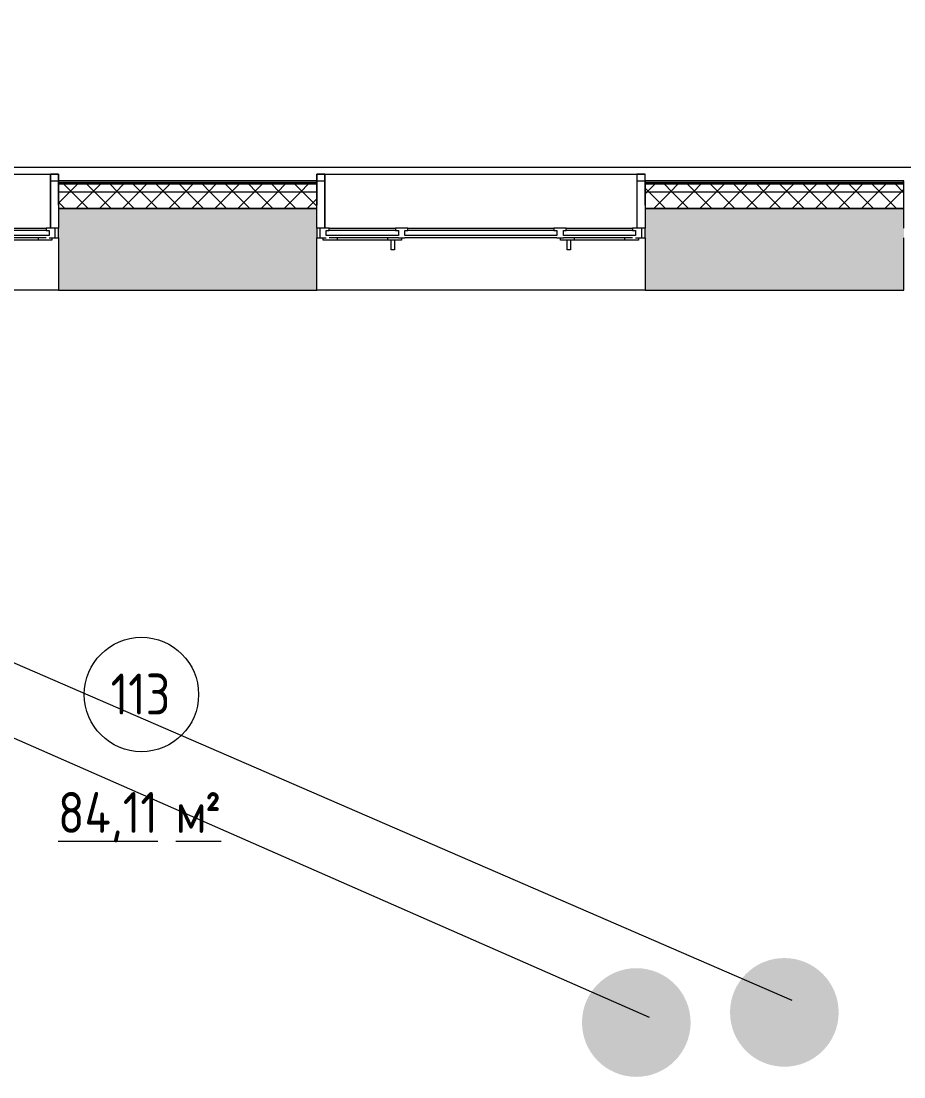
# Model space of a CAD drawing. Header units: millimetres. Extents: x -515342 to 330399, y -224905 to 507333.
# Drawn here: x -364958 to -359553, y -25007 to -18547 of the extents above; entities that cross this region are included whole.
import ezdxf

# ---------------------------------------------------------------- set-up
doc = ezdxf.new("R2010")
doc.units = ezdxf.units.MM
doc.layers.get('0').update_dxf_attribs({"lineweight": 0})
for name, color, linetype, lineweight in [('_ Окна', 7, 'Continuous', 0), ('Витраж', 7, 'Continuous', 0), ('Марки помещений', 7, 'Continuous', 0), ('Ограждение', 7, 'Continuous', 0), ('Окна', 7, 'Continuous', 0), ('Стены внутренние', 7, 'Continuous', 0), ('Стены наружные', 7, 'Continuous', 0), ('Стены несущие', 7, 'Continuous', 0), ('Стены отделка', 7, 'Continuous', 0), ('Стены штриховка', 7, 'Continuous', 0), ('экспертиза ДУ', 1, 'Continuous', 0)]:
    doc.layers.add(name, color=color, linetype=linetype, lineweight=lineweight)
doc.styles.add('GOST Common_1', font='', dxfattribs={"width": 0.9, "height": 250})
doc.styles.add('GOST Common_2', font='', dxfattribs={"width": 0.9, "height": 250})
doc.styles.get('GOST Common_1').set_extended_font_data('GOST Common')
doc.styles.get('GOST Common_2').set_extended_font_data('GOST Common')
pattern_1 = [(45, (0, 0), (-70.71068, 70.71068), []), (135, (0, 0), (-70.71068, -70.71068), [])]

# ---------------------------------------------------------------- blocks, each defined once
blk = doc.blocks.new('Окно_ПВХ_3Створки_1Фрамуга-верх - АР_Окно_ОП_1820_h_х1970_3ст2фр-в-9696728-О_АР_П_1_0_000_План 1 этажа')
at = {"layer": '_ Окна'}
for p, q in [((-929, 130), (-1005, 130)), ((-1005, 130), (-1005, 70)), ((-985, 70), (-985, 130)), ((-929, 116), (-929, 130)), ((-447, 130), (-523, 130)), ((-523, 130), (-523, 116)), ((-447, 116), (-447, 130)), ((523, 130), (447, 130)), ((447, 130), (447, 116)), ((523, 116), (523, 130)), ((929, 130), (929, 116)), ((1005, 130), (929, 130)), ((985, 70), (985, 130)), ((1005, 70), (1005, 130)), ((-1005, 70), (-947, 70)), ((-965, 56), (-965, 70)), ((-947, 84), (-947, 116)), ((-947, 116), (-929, 116)), ((-505, 84), (-947, 84)), ((-523, 116), (-929, 116)), ((-880, 70), (-880, 56)), ((-572, 70), (-572, 56)), ((-523, 116), (-505, 116)), ((-505, 116), (-505, 84)), ((-505, 70), (-465, 70)), ((-487, 70), (-487, 56)), ((-465, 84), (-465, 116)), ((-465, 116), (-447, 116)), ((465, 84), (-465, 84)), ((447, 116), (-447, 116)), ((447, 116), (465, 116)), ((465, 116), (465, 84)), ((465, 70), (505, 70)), ((487, 56), (487, 70)), ((505, 84), (505, 116)), ((505, 116), (523, 116)), ((947, 84), (505, 84)), ((929, 116), (523, 116)), ((572, 70), (572, 56)), ((880, 70), (880, 56)), ((929, 116), (947, 116)), ((947, 116), (947, 84)), ((947, 70), (1005, 70)), ((965, 70), (965, 56)), ((-880, 56), (-965, 56)), ((-487, 56), (-572, 56)), ((572, 56), (487, 56)), ((965, 56), (880, 56))]:
    blk.add_line(p, q, dxfattribs=at)
at = {"layer": 'Окна'}
for p, q in [((-929, 130), (-523, 130)), ((-447, 130), (447, 130)), ((523, 130), (929, 130)), ((-505, 70), (-929, 70)), ((465, 70), (-465, 70)), ((929, 70), (505, 70)), ((-572, 56), (-880, 56)), ((-548.5, -4), (-548.5, 56)), ((-528.5, 56), (-528.5, -4)), ((528.5, -4), (528.5, 56)), ((548.5, 56), (548.5, -4)), ((880, 56), (572, 56)), ((-528.5, -4), (-548.5, -4)), ((548.5, -4), (528.5, -4))]:
    blk.add_line(p, q, dxfattribs=at)
blk = doc.blocks.new('Прямоугольный импост - АР_Откос_Металлический_50х330 Белый Левый-9898761-О_АР_П_1_0_000_План 1 этажа')
at = {"layer": 'Витраж'}
blk.add_line((8064.1, 16115), (9974.1, 16115), dxfattribs=at)
blk = doc.blocks.new('Прямоугольный импост - АР_Откос_Металлический_50х330 Белый Левый-9898760-О_АР_П_1_0_000_План 1 этажа')
at = {"layer": 'Витраж', "lineweight": 18}
for p, q in [((0, 40), (-50, 40)), ((-50, 40), (-50, -290)), ((-49, -290), (-49, 39)), ((-49, 39), (-1, 39)), ((-1, 39), (-1, -150)), ((0, -150), (0, 40)), ((-1, -150), (0, -150))]:
    blk.add_line(p, q, dxfattribs=at)
blk = doc.blocks.new('Прямоугольный импост - АР_Откос_Металлический_50х330 Белый Правый-9899492-О_АР_П_1_0_000_План 1 этажа')
at = {"layer": 'Витраж', "lineweight": 18}
for p, q in [((-50, -290), (-50, 40)), ((-50, 40), (0, 40)), ((-1, 39), (-49, 39)), ((-49, 39), (-49, -290)), ((-1, -150), (-1, 39)), ((0, 40), (0, -150)), ((0, -150), (-1, -150))]:
    blk.add_line(p, q, dxfattribs=at)
blk = doc.blocks.new('Ограждение - Ограждение-10023331-О_АР_П_1_0_000_План 1 этажа')
at = {"layer": 'Ограждение'}
blk.add_line((7205, 16157), (17895, 16157), dxfattribs=at)
blk = doc.blocks.new('СД_Люблино_Фасады_rvt-1-О_АР_П_1_0_000_План 1 этажа')
at = {"layer": 'Стены внутренние'}
h = blk.add_hatch(dxfattribs=at)
h.set_pattern_fill('FP_1', color=256, style=0, pattern_type=2)
h.set_pattern_definition([(45, (0, 0), (-224.5064, 224.5064), []), (45, (224.5, 0), (-224.5064, 224.5064), [396.875, -79.375, 3.353, -76.022])])
h.paths.add_polyline_path([(95008.7, 15405), (95268.9, 15405), (95268.9, 15905), (93672.7, 15905), (93672.7, 15405), (94120.4, 15405)])
h.paths.add_polyline_path([(101935, 15405), (101935, 15905), (97278.9, 15905), (97278.9, 15405), (101435, 15405)])
h.paths.add_polyline_path([(91662.7, 15405), (91662.7, 15905), (90062.5, 15905), (90062.5, 15405), (91455.3, 15405)])
h.paths.add_polyline_path([(88052.5, 15405), (88052.5, 15905), (86472.6, 15905), (86472.6, 15405), (87902, 15405)])
h.paths.add_polyline_path([(83460.2, 15405), (84462.6, 15405), (84462.6, 15905), (82935.3, 15905), (82935.3, 15405)])
h.paths.add_polyline_path([(80925.3, 15405), (80925.3, 15905), (79340.3, 15905), (79340.3, 15405), (80795.2, 15405)])
h.paths.add_polyline_path([(72144.8, 15405), (73729.7, 15405), (73729.7, 15905), (72144.8, 15905), (72144.8, 15520.8)])
h.paths.add_polyline_path([(70134.8, 15405), (70134.8, 15905), (68493.6, 15905), (68493.6, 15405), (69731.3, 15405)])
h.paths.add_polyline_path([(76353.4, 15405), (77330.3, 15405), (77330.3, 15905), (75739.7, 15905), (75739.7, 15405)])
h.paths.add_polyline_path([(60500.1, 15405), (62868.6, 15405), (62868.6, 15905), (60500.1, 15905), (60500.1, 15725)])
h.paths.add_polyline_path([(64878.6, 15405), (66483.6, 15405), (66483.6, 15905), (64878.6, 15905), (64878.6, 15520.8)])
h.paths.add_polyline_path([(58090.1, 15405), (58090.1, 15905), (56894.2, 15905), (56894.2, 15405), (57698.2, 15405)])
h.paths.add_polyline_path([(51650.9, 15405), (54484.2, 15405), (54484.2, 15905), (51650.9, 15905)])
h.paths.add_polyline_path([(49990.9, 15405), (49990.9, 15905), (47243.8, 15905), (47243.8, 15405), (49703, 15405)])
h.paths.add_polyline_path([(40819.6, 15405), (41213.8, 15405), (41213.8, 15905), (38819.5, 15905), (38819.5, 15405), (39931.2, 15405)])
h.paths.add_polyline_path([(44833.8, 15405), (44833.8, 15905), (43623.8, 15905), (43623.8, 15405), (44430.3, 15405)])
h.paths.add_polyline_path([(36809.5, 15405), (36809.5, 15905), (35219.5, 15905), (35219.5, 15405), (36406, 15405)])
h.paths.add_polyline_path([(29609.5, 15405), (29609.5, 15905), (28023.1, 15905), (28023.1, 15405), (29271.1, 15405)])
h.paths.add_polyline_path([(31619.5, 15405), (33209.5, 15405), (33209.5, 15905), (31619.5, 15905), (31619.5, 15520.8)])
h.paths.add_polyline_path([(17210.3, 15405), (18800.9, 15405), (18800.9, 15905), (17210.3, 15905), (17210.3, 15725)])
h.paths.add_polyline_path([(20810.9, 15405), (22415.8, 15405), (22415.8, 15905), (20810.9, 15905), (20810.9, 15725)])
h.paths.add_polyline_path([(15200.3, 15405), (15200.3, 15905), (13615.3, 15905), (13615.3, 15405), (15057.5, 15405)])
h.paths.add_polyline_path([(24425.8, 15405), (26013.1, 15405), (26013.1, 15905), (24425.8, 15905), (24425.8, 15520.8)])
h.paths.add_polyline_path([(10024.1, 15405), (11605.3, 15405), (11605.3, 15905), (10024.1, 15905), (10024.1, 15725)])
h.paths.add_polyline_path([(6409.2, 15405), (8014.1, 15405), (8014.1, 15905), (6409.2, 15905), (6409.2, 15725)])
h.paths.add_polyline_path([(4399.2, 15405), (4399.2, 15905), (2875, 15905), (2875, 15405), (4397.3, 15405)])
h.paths.add_polyline_path([(1325, 15405), (1325, 15905), (-305, 15905), (-305, 15405), (843.9, 15405)])
at = {"layer": 'Стены наружные'}
h = blk.add_hatch(dxfattribs=at)
h.set_pattern_fill('FP_10', color=256, style=0, pattern_type=2)
h.set_pattern_definition(pattern_1)
h.paths.add_polyline_path([(102085, 16005), (102085, 16055), (97278.9, 16055), (97278.9, 16005), (102035, 16005)])
h.paths.add_polyline_path([(95268.9, 16005), (95268.9, 16055), (93672.7, 16055), (93672.7, 16005), (95008.7, 16005)])
h.paths.add_polyline_path([(83460.2, 16005), (84462.6, 16005), (84462.6, 16055), (82935.3, 16055), (82935.3, 16005)])
h.paths.add_polyline_path([(86472.6, 16005), (88052.5, 16005), (88052.5, 16055), (86472.6, 16055)])
h.paths.add_polyline_path([(80925.3, 16005), (80925.3, 16055), (79340.3, 16055), (79340.3, 16005), (80795.2, 16005)])
h.paths.add_polyline_path([(90062.5, 16005), (91662.7, 16005), (91662.7, 16055), (90062.5, 16055)])
h.paths.add_polyline_path([(77330.3, 16005), (77330.3, 16055), (75739.7, 16055), (75739.7, 16005), (77241.8, 16005)])
h.paths.add_polyline_path([(51650.9, 16005), (54484.2, 16005), (54484.2, 16055), (51650.9, 16055)])
h.paths.add_polyline_path([(70134.8, 16005), (70134.8, 16055), (68493.6, 16055), (68493.6, 16005), (69246.7, 16005)])
h.paths.add_polyline_path([(61251.5, 16005), (62868.6, 16005), (62868.6, 16055), (60500.1, 16055), (60500.1, 16005)])
h.paths.add_polyline_path([(72144.8, 16005), (73729.7, 16005), (73729.7, 16055), (72144.8, 16055)])
h.paths.add_polyline_path([(57698.2, 16005), (58090.1, 16005), (58090.1, 16055), (56894.2, 16055), (56894.2, 16005)])
h.paths.add_polyline_path([(66483.6, 16005), (66483.6, 16055), (64878.6, 16055), (64878.6, 16005), (65693.3, 16005)])
h.paths.add_polyline_path([(49990.9, 16005), (49990.9, 16055), (47243.8, 16055), (47243.8, 16005), (49703, 16005)])
h.paths.add_polyline_path([(36377.8, 16005), (36809.5, 16005), (36809.5, 16055), (35219.5, 16055), (35219.5, 16005), (35489.5, 16005)])
h.paths.add_polyline_path([(39042.9, 16005), (41213.8, 16005), (41213.8, 16055), (38819.5, 16055), (38819.5, 16005)])
h.paths.add_polyline_path([(44373, 16005), (44833.8, 16005), (44833.8, 16055), (43623.8, 16055), (43623.8, 16005)])
h.paths.add_polyline_path([(29271.1, 16005), (29609.5, 16005), (29609.5, 16055), (28023.1, 16055), (28023.1, 16005), (28382.7, 16005)])
h.paths.add_polyline_path([(24425.8, 16005), (26013.1, 16005), (26013.1, 16055), (24425.8, 16055)])
h.paths.add_polyline_path([(33209.5, 16005), (33209.5, 16055), (31619.5, 16055), (31619.5, 16005), (32824.4, 16005)])
h.paths.add_polyline_path([(11605.3, 16005), (11605.3, 16055), (10024.1, 16055), (10024.1, 16005), (11504.1, 16005)])
h.paths.add_polyline_path([(20810.9, 16005), (22415.8, 16005), (22415.8, 16055), (20810.9, 16055)])
h.paths.add_polyline_path([(18610.9, 16005), (18800.9, 16005), (18800.9, 16055), (17210.3, 16055), (17210.3, 16005), (17722.5, 16005)])
h.paths.add_polyline_path([(15200.3, 16005), (15200.3, 16055), (13615.3, 16055), (13615.3, 16005), (15057.5, 16005)])
h.paths.add_polyline_path([(8014.1, 16005), (8014.1, 16055), (6409.2, 16055), (6409.2, 16005), (7950.7, 16005)])
h.paths.add_polyline_path([(397.7, 16005), (397.7, 16055), (-405, 16055), (-405, 16005), (-44.4, 16005)])
h.paths.add_polyline_path([(4399.2, 16005), (4399.2, 16055), (3897.7, 16055), (3897.7, 16005), (4397.3, 16005)])
h = blk.add_hatch(dxfattribs=at)
h.set_pattern_fill('FP_10', color=256, style=0, pattern_type=2)
h.set_pattern_definition(pattern_1)
h.paths.add_polyline_path([(93672.7, 15905), (95268.9, 15905), (95268.9, 16005), (93672.7, 16005)])
h.paths.add_polyline_path([(102035, 15905), (102035, 16005), (97278.9, 16005), (97278.9, 15905), (101935, 15905)])
h.paths.add_polyline_path([(84348.6, 15905), (84462.6, 15905), (84462.6, 16005), (82935.3, 16005), (82935.3, 15905), (83460.2, 15905)])
h.paths.add_polyline_path([(87013.6, 15905), (88052.5, 15905), (88052.5, 16005), (86472.6, 16005), (86472.6, 15905)])
h.paths.add_polyline_path([(90062.5, 15905), (91662.7, 15905), (91662.7, 16005), (90062.5, 16005)])
h.paths.add_polyline_path([(73688.4, 15905), (73729.7, 15905), (73729.7, 16005), (72144.8, 16005), (72144.8, 15905), (72800.1, 15905)])
h.paths.add_polyline_path([(75739.7, 15905), (77330.3, 15905), (77330.3, 16005), (75739.7, 16005)])
h.paths.add_polyline_path([(79340.3, 15905), (80925.3, 15905), (80925.3, 16005), (79340.3, 16005)])
h.paths.add_polyline_path([(69246.7, 15905), (70134.8, 15905), (70134.8, 16005), (68493.6, 16005), (68493.6, 15905)])
h.paths.add_polyline_path([(62868.6, 15905), (62868.6, 16005), (60500.1, 16005), (60500.1, 15905), (62139.9, 15905)])
h.paths.add_polyline_path([(65693.3, 15905), (66483.6, 15905), (66483.6, 16005), (64878.6, 16005), (64878.6, 15905)])
h.paths.add_polyline_path([(52368.1, 15905), (54484.2, 15905), (54484.2, 16005), (51650.9, 16005), (51650.9, 15905)])
h.paths.add_polyline_path([(58090.1, 15905), (58090.1, 16005), (56894.2, 16005), (56894.2, 15905), (57698.2, 15905)])
h.paths.add_polyline_path([(47926.3, 15905), (49990.9, 15905), (49990.9, 16005), (47243.8, 16005), (47243.8, 15905)])
h.paths.add_polyline_path([(43623.8, 15905), (44833.8, 15905), (44833.8, 16005), (43623.8, 16005)])
h.paths.add_polyline_path([(41213.8, 15905), (41213.8, 16005), (38819.5, 16005), (38819.5, 15905), (40819.6, 15905)])
h.paths.add_polyline_path([(31936.1, 15905), (33209.5, 15905), (33209.5, 16005), (31619.5, 16005), (31619.5, 15905)])
h.paths.add_polyline_path([(36809.5, 15905), (36809.5, 16005), (35219.5, 16005), (35219.5, 15905), (36377.8, 15905)])
h.paths.add_polyline_path([(29609.5, 15905), (29609.5, 16005), (28023.1, 16005), (28023.1, 15905), (29271.1, 15905)])
h.paths.add_polyline_path([(26013.1, 15905), (26013.1, 16005), (24425.8, 16005), (24425.8, 15905), (25717.7, 15905)])
h.paths.add_polyline_path([(20810.9, 15905), (22415.8, 15905), (22415.8, 16005), (20810.9, 16005)])
h.paths.add_polyline_path([(18800.9, 15905), (18800.9, 16005), (17210.3, 16005), (17210.3, 15905), (18610.9, 15905)])
h.paths.add_polyline_path([(15057.5, 15905), (15200.3, 15905), (15200.3, 16005), (13615.3, 16005), (13615.3, 15905)])
h.paths.add_polyline_path([(11504.1, 15905), (11605.3, 15905), (11605.3, 16005), (10024.1, 16005), (10024.1, 15905)])
h.paths.add_polyline_path([(8014.1, 15905), (8014.1, 16005), (6409.2, 16005), (6409.2, 15905), (7950.7, 15905)])
h.paths.add_polyline_path([(-44.4, 15905), (397.7, 15905), (397.7, 16005), (-305, 16005), (-305, 15905)])
h.paths.add_polyline_path([(4399.2, 15905), (4399.2, 16005), (3897.7, 16005), (3897.7, 15905), (4397.3, 15905)])
at = {"layer": 'Стены внутренние'}
for p, q in [((9975, 16075), (10023.3, 16075)), ((11606.1, 16075), (11654.4, 16075)), ((13566.2, 16075), (13614.5, 16075)), ((10024.1, 15405), (8014.1, 15405)), ((13615.3, 15405), (11605.3, 15405))]:
    blk.add_line(p, q, dxfattribs=at)
at = {"layer": 'Стены несущие'}
for p, q in [((10024.1, 15905), (10024.1, 15785)), ((11605.3, 15905), (10024.1, 15905)), ((10024.1, 15905), (11605.3, 15905)), ((11605.3, 15785), (11605.3, 15905)), ((13615.3, 15905), (13615.3, 15785)), ((15200.3, 15905), (13615.3, 15905)), ((13615.3, 15905), (15200.3, 15905)), ((15200.3, 15785), (15200.3, 15905)), ((10024.1, 15725), (10024.1, 15405)), ((11605.3, 15405), (11605.3, 15725)), ((13615.3, 15725), (13615.3, 15405)), ((15200.3, 15405), (15200.3, 15725)), ((10024.1, 15405), (11605.3, 15405)), ((13615.3, 15405), (15200.3, 15405))]:
    blk.add_line(p, q, dxfattribs=at)
at = {"layer": 'Стены отделка', "lineweight": 9}
for p, q in [((11605.3, 16075), (10024.1, 16075)), ((10024.1, 16075), (10024.1, 16065)), ((10024.1, 16065), (10024.1, 16055)), ((10024.1, 16055), (10024.1, 16005)), ((11605.3, 16065), (11605.3, 16075)), ((11605.3, 16055), (11605.3, 16065)), ((11605.3, 16005), (11605.3, 16055)), ((15200.3, 16075), (13615.3, 16075)), ((13615.3, 16075), (13615.3, 16065)), ((13615.3, 16065), (13615.3, 16055)), ((13615.3, 16055), (13615.3, 16005)), ((15200.3, 16065), (15200.3, 16075)), ((15200.3, 16055), (15200.3, 16065)), ((15200.3, 16005), (15200.3, 16055)), ((10024.1, 16005), (10024.1, 15905)), ((11605.3, 15905), (11605.3, 16005)), ((13615.3, 16005), (13615.3, 15905)), ((15200.3, 15905), (15200.3, 16005))]:
    blk.add_line(p, q, dxfattribs=at)
at = {"layer": 'Стены штриховка'}
for p, q in [((11605.3, 16065), (10024.1, 16065)), ((11605.3, 16055), (10024.1, 16055)), ((10024.1, 16055), (11605.3, 16055)), ((15200.3, 16065), (13615.3, 16065)), ((15200.3, 16055), (13615.3, 16055)), ((13615.3, 16055), (15200.3, 16055)), ((11605.3, 16005), (10024.1, 16005)), ((15200.3, 16005), (13615.3, 16005))]:
    blk.add_line(p, q, dxfattribs=at)
at = {"layer": 'Витраж', "lineweight": 9}
for name, p in [('Прямоугольный импост - АР_Откос_Металлический_50х330 Белый Левый-9898761-О_АР_П_1_0_000_План 1 этажа', (0, 0)), ('Прямоугольный импост - АР_Откос_Металлический_50х330 Белый Левый-9898760-О_АР_П_1_0_000_План 1 этажа', (10024.1, 16075)), ('Прямоугольный импост - АР_Откос_Металлический_50х330 Белый Левый-9898761-О_АР_П_1_0_000_План 1 этажа', (3591.2, 0)), ('Прямоугольный импост - АР_Откос_Металлический_50х330 Белый Левый-9898760-О_АР_П_1_0_000_План 1 этажа', (13615.3, 16075))]:
    blk.add_blockref(name, p, dxfattribs=at)
at = {"layer": 'Витраж', "lineweight": 9, "extrusion": (0, 0, -1)}
blk.add_blockref('Прямоугольный импост - АР_Откос_Металлический_50х330 Белый Правый-9899492-О_АР_П_1_0_000_План 1 этажа', (-11605.3, 16075), dxfattribs=at)
at = {"layer": 'Ограждение', "lineweight": 9}
blk.add_blockref('Ограждение - Ограждение-10023331-О_АР_П_1_0_000_План 1 этажа', (0, 0), dxfattribs=at)
at = {"layer": 'Окна', "lineweight": 9}
for p in [(9019.1, 15655), (12610.3, 15655)]:
    blk.add_blockref('Окно_ПВХ_3Створки_1Фрамуга-верх - АР_Окно_ОП_1820_h_х1970_3ст2фр-в-9696728-О_АР_П_1_0_000_План 1 этажа', p, dxfattribs=at)
blk = doc.blocks.new('ASVP_Марка_Помещение_ДваЗначения - Номер Площадь-685795-О_АР_П_1_0_000_План 1 этажа')
at = {"layer": 'Марки помещений'}
blk.add_circle((0, 0), 3.5, dxfattribs=at)

msp = doc.modelspace()

# ---------------------------------------------------------------- hatches: boundary and pattern name
at = {"layer": 'экспертиза ДУ', "lineweight": 0}
h = msp.add_hatch(color=30, dxfattribs=at)
edge = h.paths.add_edge_path()
edge.add_arc((-360284.8858, -24612.3565), 332.544, 0, 360)
h = msp.add_hatch(color=5, dxfattribs=at)
edge = h.paths.add_edge_path()
edge.add_arc((-361191.3067, -24674.3146), 332.544, 0, 360)

# ---------------------------------------------------------------- linework, layer by layer
at = {"layer": 'экспертиза ДУ', "elevation": 0}
for points in [[(-447577.1251, 13316.8878), (-361111.7188, -24641.2666)], [(-360237.8931, -24539.1989), (-447577.1251, 13316.8878)]]:
    msp.add_lwpolyline(points, dxfattribs=at)

# ---------------------------------------------------------------- block references
msp.add_blockref('СД_Люблино_Фасады_rvt-1-О_АР_П_1_0_000_План 1 этажа', (-374753.1427, -35598.5295))
at = {"layer": 'Марки помещений', "xscale": 99.99999999999993, "yscale": 99.99999999999993, "zscale": 99.99999999999993}
msp.add_blockref('ASVP_Марка_Помещение_ДваЗначения - Номер Площадь-685795-О_АР_П_1_0_000_План 1 этажа', (-364221.3354, -22667.2478), dxfattribs=at)

# ---------------------------------------------------------------- texts
at = {"layer": 'Марки помещений', "char_height": 250, "attachment_point": 1}
for s, insert, width, style in [('113', (-364409.8927, -22539.5227), 468.987187, 'GOST Common_1'), ('\\L84,11 ', (-364732.0789, -23264.0532), 873.037687, 'GOST Common_1'), ('\\L\\fGOST Common|b0|i0|c238|p34|;\\W.9;\\L²', (-363833.157, -23264.0532), 165.949312, 'GOST Common_2'), ('\\L\\fGOST Common|b0|i0|c204|p34|;\\W.9;\\Lм', (-364011.7508, -23264.0532), 216.455625, 'GOST Common_1')]:
    msp.add_mtext(s, dxfattribs=dict(at, insert=insert, width=width, style=style))

doc.saveas('drawing.dxf')
